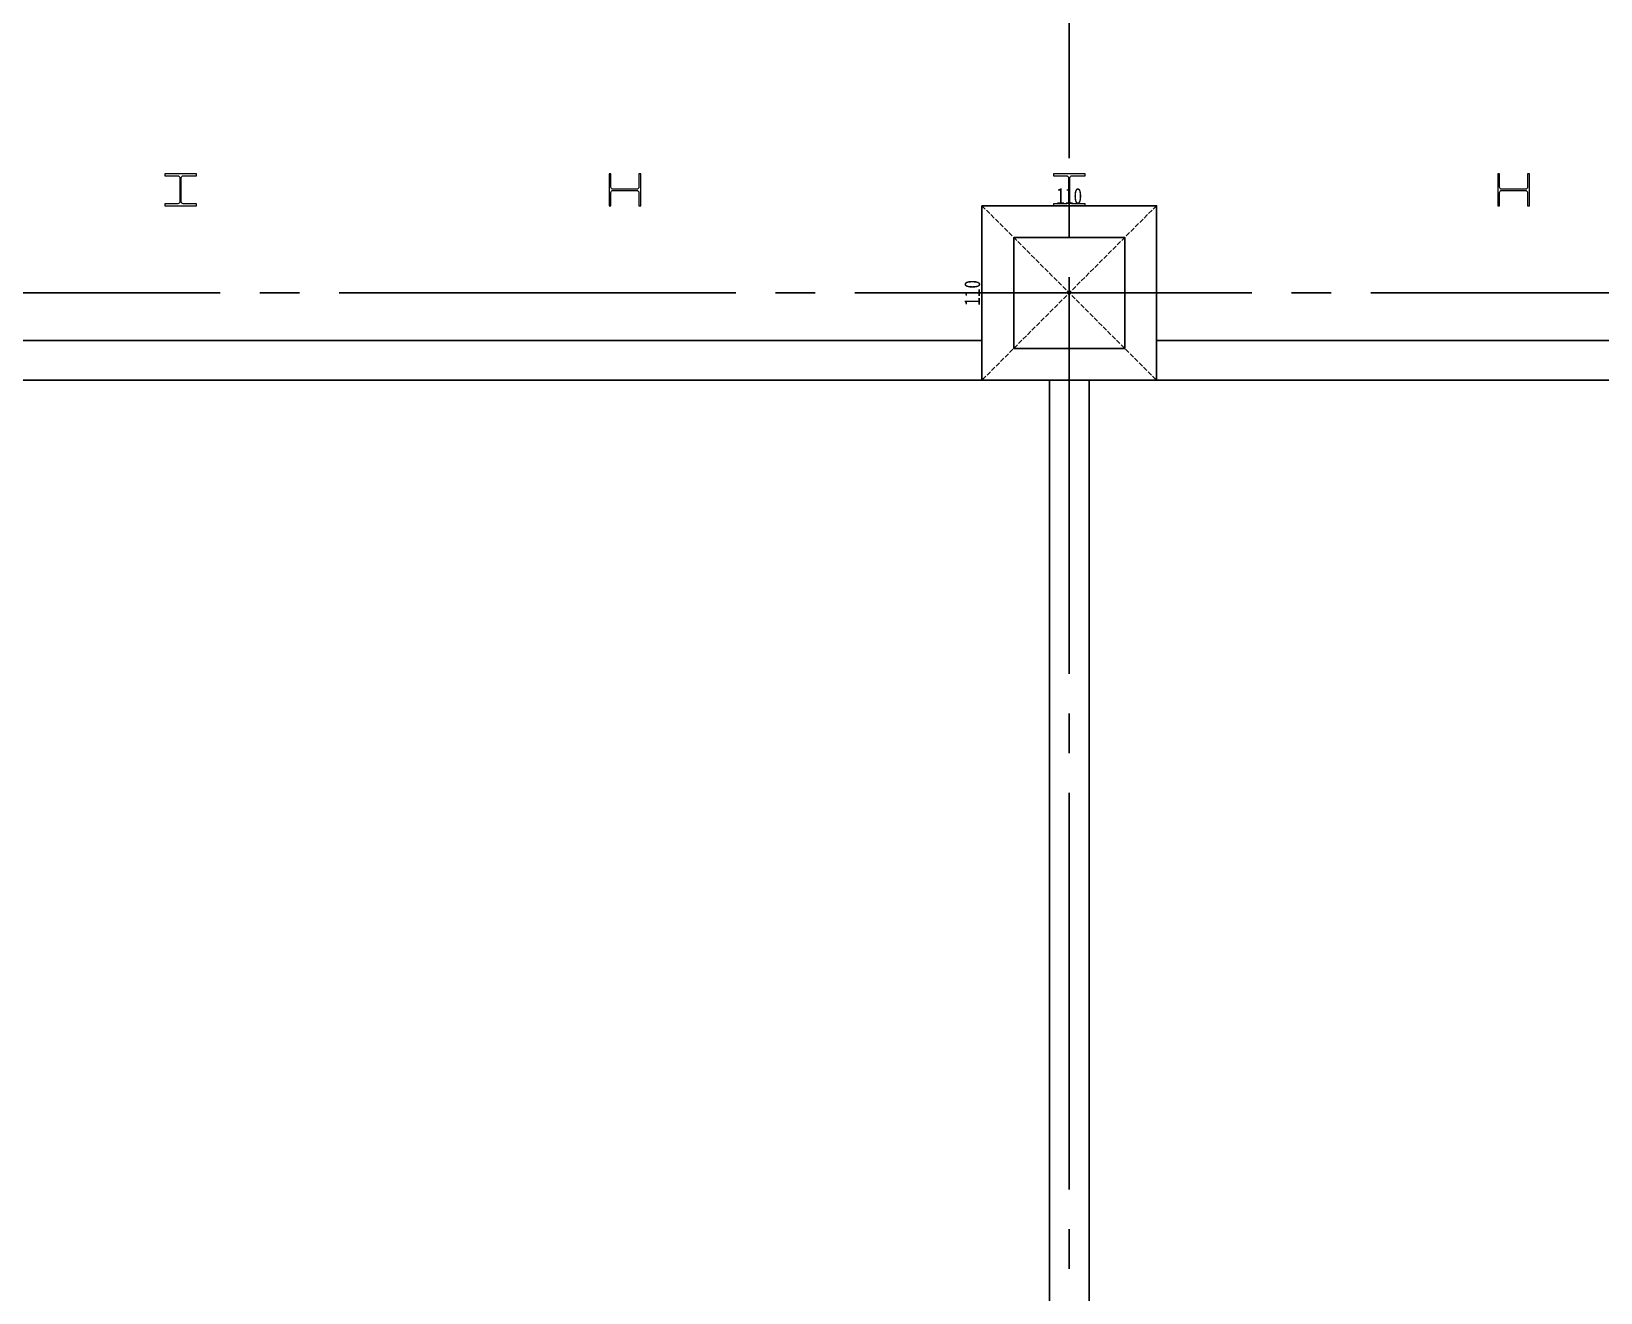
# Model space of a CAD drawing. Extents: x -3080 to 28500, y -1326 to 31609.
# Drawn here: x 21186 to 22175, y 870 to 1665 of the extents above; entities that cross this region are included whole.
import ezdxf

# ---------------------------------------------------------------- set-up
doc = ezdxf.new("R2010")
doc.units = 0
doc.header["$LTSCALE"] = 100
doc.linetypes.add('X-S-FAB-L05$0$COL-CEN-LIN', pattern=[3.25, 2.5, -0.25, 0.25, -0.25])
doc.linetypes.add('X-S-FAB-L05$0$HIDDEN', pattern=[0.4, 0.3, -0.1])
for name, color, linetype in [('0-xref', 8, 'Continuous'), ('X-S-FAB-L05$0$BEAM', 8, 'Continuous'), ('X-S-FAB-L05$0$BLOCK', 8, 'Continuous'), ('X-S-FAB-L05$0$CCL', 8, 'X-S-FAB-L05$0$COL-CEN-LIN'), ('X-S-FAB-L05$0$COL', 8, 'Continuous'), ('X-S-FAB-L05$0$COL-S', 8, 'Continuous'), ('X-S-FAB-L05$0$WALL-RC', 8, 'Continuous')]:
    doc.layers.add(name, color=color, linetype=linetype)
doc.styles.add('X-S-FAB-L05$0$DIM', font='', dxfattribs={"width": 0.8})
doc.styles.get('X-S-FAB-L05$0$DIM').set_extended_font_data('MingLiU')
doc.dimstyles.new('X-S-FAB-L05$0$JJP_005_defpoint', dxfattribs={"dimtxt": 20, "dimasz": 0.5, "dimexe": 0.5, "dimexo": 0.5, "dimgap": 0.5, "dimtad": 1, "dimdsep": 46, "dimtxsty": 'X-S-FAB-L05$0$DIM', "dimblk": 'X-S-FAB-L05$0$_None', "dimcen": 10, "dimclrd": 256, "dimclre": 256, "dimclrt": 256, "dimadec": 0, "dimazin": 0, "dimtfac": 1, "dimtix": 1, "dimtmove": 2, "dimatfit": 3, "dimldrblk": 'X-S-FAB-L05$0$_None', "dimfxl": 0.5, "dimtolj": 1, "dimtzin": 0, "dimarcsym": 0})

# ---------------------------------------------------------------- blocks, each defined once
blk = doc.blocks.new('*D174')
at = {"layer": 'DefPoints', "lineweight": -2, "transparency": 16777216}
blk.add_line((0, 0), (110, 0), dxfattribs=at)
at = {"layer": 'DefPoints', "color": 0, "transparency": 16777216}
for p in [(0, 0), (110, 0), (110, 0)]:
    blk.add_point(p, dxfattribs=at)
at = {"layer": 'DefPoints', "transparency": 16777216, "insert": (55, 6.07), "char_height": 10, "attachment_point": 5, "style": 'X-S-FAB-L05$0$DIM'}
blk.add_mtext('\\A1;110', dxfattribs=at)
blk = doc.blocks.new('X-S-FAB-L05$0$_None')
blk = doc.blocks.new('*D175')
at = {"layer": 'DefPoints', "lineweight": -2, "transparency": 16777216}
blk.add_line((0, 0), (0, -110), dxfattribs=at)
at = {"layer": 'DefPoints', "color": 0, "transparency": 16777216}
for p in [(0, 0), (0, -110), (0, -110)]:
    blk.add_point(p, dxfattribs=at)
at = {"layer": 'DefPoints', "transparency": 16777216, "insert": (-6.07, -55), "char_height": 10, "attachment_point": 5, "rotation": 90, "style": 'X-S-FAB-L05$0$DIM'}
blk.add_mtext('\\A1;110', dxfattribs=at)
blk = doc.blocks.new('*U59')
at = {"layer": 'DefPoints', "linetype": 'X-S-FAB-L05$0$HIDDEN', "ltscale": 0.1}
for p, q in [((110, 0), (0, -110)), ((0, 0), (110, -110))]:
    blk.add_line(p, q, dxfattribs=at)
at = {"layer": 'X-S-FAB-L05$0$COL', "ltscale": 0.1}
blk.add_lwpolyline([(0, 0), (110, 0), (110, -110), (0, -110)], close=True, dxfattribs=at)
at = {"layer": 'DefPoints'}
dim = blk.add_linear_dim(base=(110, 0), p1=(0, 0), p2=(110, 0), dimstyle='X-S-FAB-L05$0$JJP_005_defpoint', override={"dimtxt": 10}, dxfattribs=at)
dim.commit()
dim.dimension.update_dxf_attribs({"geometry": '*D174', "text_midpoint": (55, 6.067)})
dim = blk.add_linear_dim(base=(0, -110), p1=(0, 0), p2=(0, -110), angle=90, dimstyle='X-S-FAB-L05$0$JJP_005_defpoint', override={"dimtxt": 10}, dxfattribs=at)
dim.commit()
dim.dimension.update_dxf_attribs({"geometry": '*D175', "text_midpoint": (-6.067, -55)})
blk = doc.blocks.new('X-S-FAB-L05$0$FAB2-L05')
at = {"layer": 'X-S-FAB-L05$0$CCL'}
for p, q in [((-4320, 11005), (-4320, 0)), ((-26880, 2220), (1210, 2220))]:
    blk.add_line(p, q, dxfattribs=at)
at = {"layer": 'X-S-FAB-L05$0$COL-S'}
blk.add_lwpolyline([(-4355, 2255), (-4285, 2255), (-4285, 2185), (-4355, 2185)], close=True, dxfattribs=at)
at = {"layer": 'X-S-FAB-L05$0$BEAM'}
blk.add_blockref('*U59', (-4375, 2275), dxfattribs=at)
blk = doc.blocks.new('X-S-FAB-L05')
at = {"layer": 'X-S-FAB-L05$0$COL-S', "color": 2, "lineweight": 0, "ltscale": 10, "flags": 128}
for points in [[(21270, 1575), (21270, 1573.8), (21278.3, 1573.8, -0.4142136), (21279.6, 1572.5), (21279.6, 1557.5, -0.4142136), (21278.3, 1556.2), (21270, 1556.2), (21270, 1555), (21290, 1555), (21290, 1556.2), (21281.7, 1556.2, -0.4142136), (21280.4, 1557.5), (21280.4, 1572.5, -0.4142136), (21281.7, 1573.8), (21290, 1573.8), (21290, 1575)], [(21570, 1575), (21568.8, 1575), (21568.8, 1566.7, -0.4142136), (21567.5, 1565.4), (21552.5, 1565.4, -0.4142136), (21551.2, 1566.7), (21551.2, 1575), (21550, 1575), (21550, 1555), (21551.2, 1555), (21551.2, 1563.3, -0.4142136), (21552.5, 1564.6), (21567.5, 1564.6, -0.4142136), (21568.8, 1563.3), (21568.8, 1555), (21570, 1555)], [(21830, 1575), (21830, 1573.8), (21838.3, 1573.8, -0.4142136), (21839.6, 1572.5), (21839.6, 1557.5, -0.4142136), (21838.3, 1556.2), (21830, 1556.2), (21830, 1555), (21850, 1555), (21850, 1556.2), (21841.7, 1556.2, -0.4142136), (21840.4, 1557.5), (21840.4, 1572.5, -0.4142136), (21841.7, 1573.8), (21850, 1573.8), (21850, 1575)], [(22130, 1575), (22128.8, 1575), (22128.8, 1566.7, -0.4142136), (22127.5, 1565.4), (22112.5, 1565.4, -0.4142136), (22111.2, 1566.7), (22111.2, 1575), (22110, 1575), (22110, 1555), (22111.2, 1555), (22111.2, 1563.3, -0.4142136), (22112.5, 1564.6), (22127.5, 1564.6, -0.4142136), (22128.8, 1563.3), (22128.8, 1555), (22130, 1555)]]:
    blk.add_lwpolyline(points, format="xyb", close=True, dxfattribs=at)
at = {"layer": 'X-S-FAB-L05$0$COL-S'}
blk.add_lwpolyline([(21805, 1535), (21875, 1535), (21875, 1465), (21805, 1465)], close=True, dxfattribs=at)
at = {"layer": 'X-S-FAB-L05$0$WALL-RC'}
for p, q in [((21055, 1470), (21785, 1470)), ((21895, 1470), (22625, 1470)), ((21055, 1445), (21785, 1445)), ((21827.5, 1445), (21827.5, 55)), ((21852.5, 1445), (21852.5, 55)), ((21895, 1445), (22625, 1445))]:
    blk.add_line(p, q, dxfattribs=at)
at = {"layer": 'X-S-FAB-L05$0$BEAM'}
blk.add_blockref('*U59', (21785, 1555), dxfattribs=at)
at = {"layer": 'X-S-FAB-L05$0$BLOCK'}
blk.add_blockref('X-S-FAB-L05$0$FAB2-L05', (26160, -720), dxfattribs=at)

msp = doc.modelspace()

# ---------------------------------------------------------------- block references
at = {"layer": '0-xref'}
msp.add_blockref('X-S-FAB-L05', (0, 0), dxfattribs=at)

doc.saveas('drawing.dxf')
